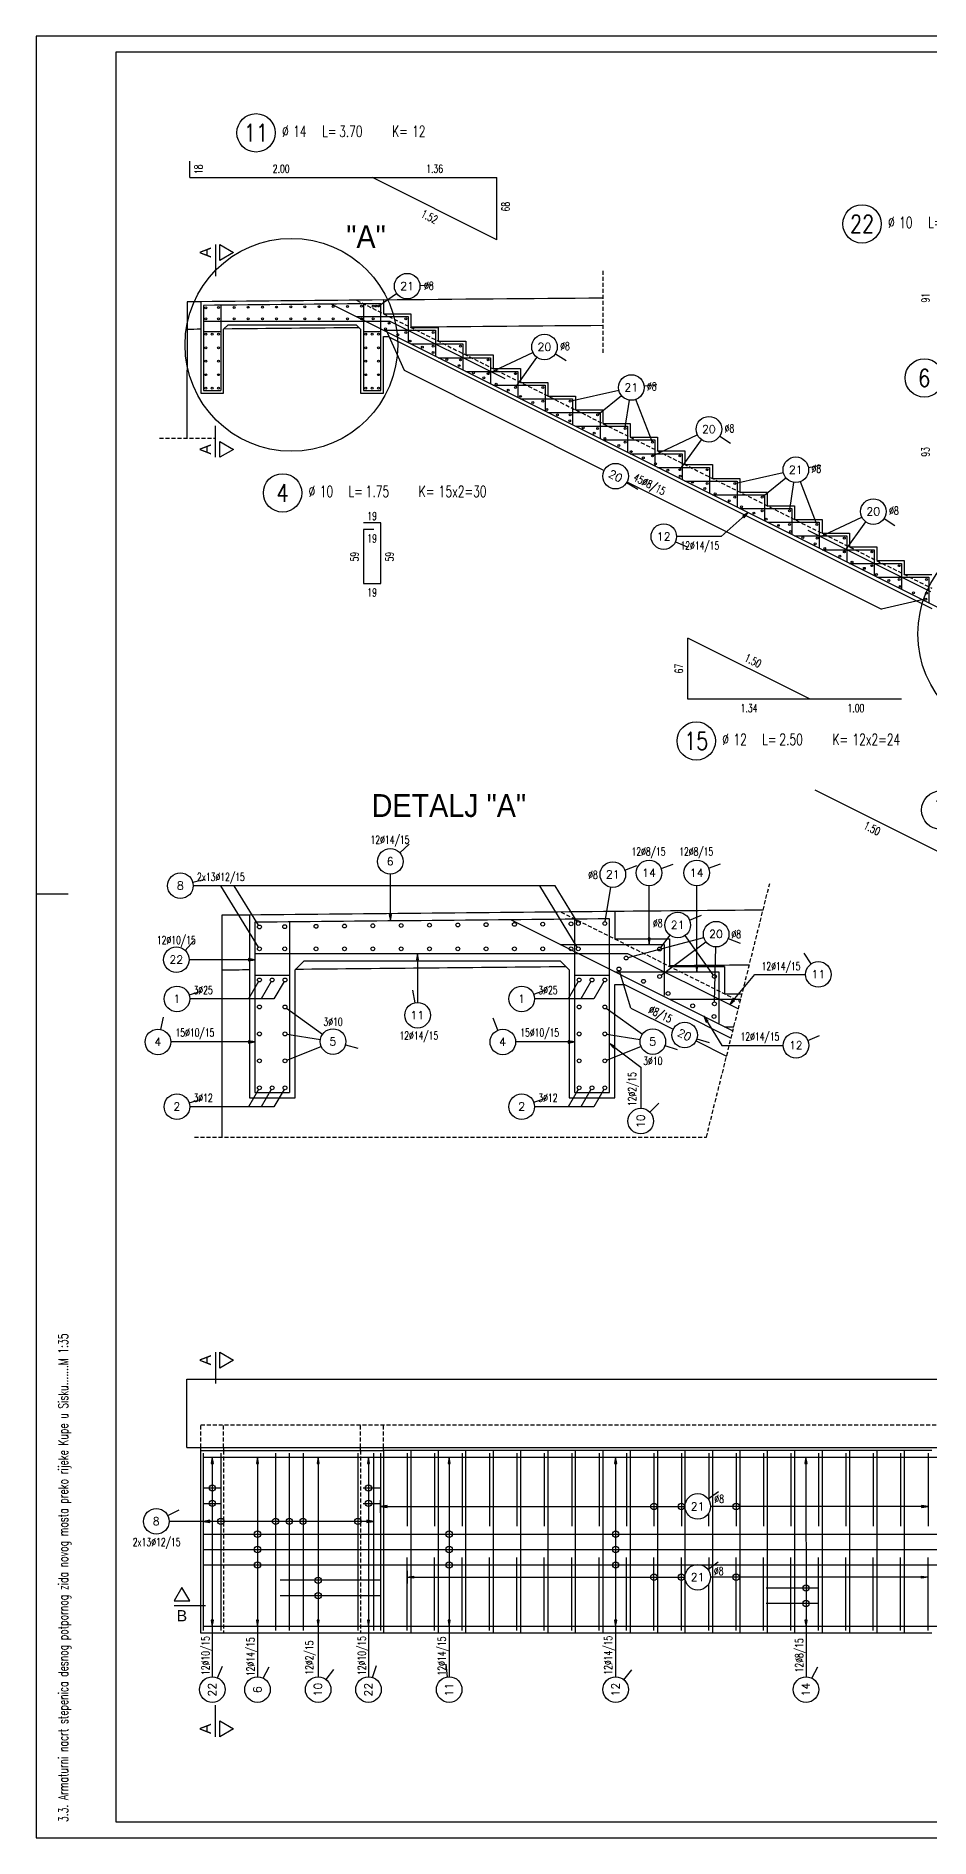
# Model space of a CAD drawing. Extents: x 168 to 5237, y 421 to 2392.
# Drawn here: x 168 to 1146, y 421 to 2392 of the extents above; entities that cross this region are included whole.
import ezdxf
from ezdxf.enums import TextEntityAlignment as Align

# ---------------------------------------------------------------- set-up
doc = ezdxf.new("R2010")
doc.units = 0
doc.header["$LTSCALE"] = 35
doc.linetypes.add('HIDDEN', pattern=[9.525, 6.35, -3.175])
doc.linetypes.add('HIDDEN2', pattern=[0.1875, 0.125, -0.0625])
for name, color, linetype in [('ARM', 1, 'CONTINUOUS'), ('ARM-I', 6, 'CONTINUOUS'), ('BETON', 7, 'CONTINUOUS'), ('BETON TANKO', 40, 'CONTINUOUS'), ('CRTICA', 7, 'CONTINUOUS'), ('FILE', 8, 'CONTINUOUS'), ('KOTE', 4, 'CONTINUOUS'), ('NEVIDLJIVO', 9, 'HIDDEN2'), ('TANKO', 8, 'CONTINUOUS'), ('TEKST', 7, 'CONTINUOUS')]:
    doc.layers.add(name, color=color, linetype=linetype)
doc.styles.add('KOTE', font='romans.shx', dxfattribs={"width": 0.7})
doc.styles.add('NASLOV', font='ARIAL.TTF')
doc.styles.get("Standard").update_dxf_attribs({"font": 'romans.shx', "width": 0.9})

# ---------------------------------------------------------------- blocks, each defined once
blk = doc.blocks.new('A$C41996F4A')
at = {"layer": 'ARM-I'}
for p, q in [((0, 68), (0, 86)), ((0, 68), (200.1, 68)), ((336, 0), (200.1, 68))]:
    blk.add_line(p, q, dxfattribs=at)
blk = doc.blocks.new('POZ')
at = {"layer": 'ARM-I'}
blk.add_circle((0, 0), 0.6, dxfattribs=at)
at = {"layer": 'ARM', "width": 0.7}
for s, p in [('%%c', (0.814, -0.125)), ('L=', (2.064, -0.125)), ('K=', (4.256, -0.125))]:
    blk.add_text(s, height=0.35, dxfattribs=at).set_placement(p)
for tag, p in [('VA', (0.879, 0.435)), ('FI', (1.162, -0.13)), ('DUZ', (2.598, -0.13)), ('KOM', (4.881, -0.13))]:
    blk.add_attdef(tag, p, '', height=0.35, dxfattribs=at)
at = {"layer": 'ARM', "width": 0.7, "flags": 1}
for tag, p in [('TIP', (1.038, -0.896)), ('A', (1.162, -1.411)), ('B', (1.162, -1.918)), ('C', (1.162, -2.426)), ('D', (1.162, -2.934)), ('E', (1.162, -3.441)), ('F', (1.162, -3.949)), ('G', (1.162, -4.457)), ('H', (1.162, -4.964)), ('J', (1.162, -5.98)), ('I', (1.162, -5.472)), ('K', (1.162, -6.487)), ('L', (1.162, -6.995)), ('M', (1.162, -7.503)), ('N', (1.162, -8.011))]:
    blk.add_attdef(tag, p, '', height=0.35, dxfattribs=at)
at = {"layer": 'ARM-I', "width": 0.8}
blk.add_attdef('POZ', text='', height=0.55, dxfattribs=at).set_placement((0, 0), align=Align.MIDDLE)
blk = doc.blocks.new('P')
at = {"layer": 'KOTE'}
blk.add_circle((0, 0), 0.4, dxfattribs=at)
blk.add_attdef('P', text='', height=0.25, dxfattribs=at).set_placement((-0.004, 0.004), align=Align.MIDDLE)
blk = doc.blocks.new('STR')
at = {"layer": 'KOTE', "color": 9}
blk.add_lwpolyline([(-1, 0.17), (-1, -0.17), (0, 0)], close=True, dxfattribs=at)
at = {"layer": 'KOTE', "color": 9, "linetype": 'ByBlock'}
blk.add_solid([(-1, 0.17), (-1, -0.17), (0, 0)], dxfattribs=at)
blk = doc.blocks.new('S')
at = {"layer": 'KOTE', "color": 9}
blk.add_line((0, 1), (0, -1), dxfattribs=at)
blk.add_lwpolyline([(-1, 0.17), (-1, -0.17), (0, 0)], close=True, dxfattribs=at)
at = {"layer": 'KOTE', "color": 9, "linetype": 'ByBlock'}
blk.add_solid([(-1, 0.17), (-1, -0.17), (0, 0)], dxfattribs=at)

msp = doc.modelspace()

# ---------------------------------------------------------------- linework, layer by layer
at = {"layer": 'ARM'}
for p, q in [((351.3, 2097.3), (351.3, 2004.3)), ((370.3, 2097.5), (370.3, 2004.3)), ((491.5, 2098.7), (1154.5, 1767.2)), ((526.3, 2099), (526.3, 2004.3)), ((545.3, 2004.3), (545.3, 2099.2)), ((351.3, 2080.3), (555.2, 2080.3)), ((518.3, 2085.2), (575.3, 2085.2)), ((548.3, 2070.2), (605.3, 2070.2)), ((555.2, 2080.3), (681.1, 2017.3)), ((575.3, 2085.2), (575.3, 2057.2)), ((605.3, 2070.2), (605.3, 2042.2)), ((370.3, 2068.3), (351.3, 2068.3)), ((545.3, 2068.3), (526.3, 2068.3)), ((578.3, 2055.2), (635.3, 2055.2)), ((635.3, 2055.2), (635.3, 2027.2)), ((608.3, 2040.2), (665.3, 2040.2)), ((665.3, 2040.2), (665.3, 2012.2)), ((638.3, 2025.2), (695.3, 2025.2)), ((668.3, 2010.2), (725.3, 2010.2)), ((695.3, 2025.2), (695.3, 1997.2)), ((725.3, 2010.2), (725.3, 1982.2)), ((351.3, 2004.3), (370.3, 2004.3)), ((526.3, 2004.3), (545.3, 2004.3)), ((526.3, 2004.3), (545.3, 2004.3)), ((698.3, 1995.2), (755.3, 1995.2)), ((755.3, 1995.2), (755.3, 1967.2)), ((728.3, 1980.2), (785.3, 1980.2)), ((785.3, 1980.2), (785.3, 1952.2)), ((758.3, 1965.2), (815.3, 1965.2)), ((815.3, 1965.2), (815.3, 1937.2)), ((788.3, 1950.2), (845.3, 1950.2)), ((818.3, 1935.2), (875.3, 1935.2)), ((845.3, 1950.2), (845.3, 1922.2)), ((875.3, 1935.2), (875.3, 1907.2)), ((848.3, 1920.2), (905.3, 1920.2)), ((905.3, 1920.2), (905.3, 1892.2)), ((878.3, 1905.2), (935.3, 1905.2)), ((935.3, 1905.2), (935.3, 1877.2)), ((908.3, 1890.2), (965.3, 1890.2)), ((938.3, 1875.2), (995.3, 1875.2)), ((965.3, 1890.2), (965.3, 1862.2)), ((995.3, 1875.2), (995.3, 1847.2)), ((968.3, 1860.2), (1025.3, 1860.2)), ((1025.3, 1860.2), (1025.3, 1832.2)), ((998.3, 1845.2), (1055.3, 1845.2)), ((1147.3, 1784.2), (1013.1, 1851.3)), ((1055.3, 1845.2), (1055.3, 1817.2)), ((1028.3, 1830.2), (1085.3, 1830.2)), ((1058.3, 1815.2), (1115.3, 1815.2)), ((1085.3, 1830.2), (1085.3, 1802.2)), ((1115.3, 1815.2), (1115.3, 1787.2)), ((1088.3, 1800.2), (1145.3, 1800.2)), ((1145.3, 1800.2), (1145.3, 1772.2)), ((407.5, 1422.7), (407.5, 1236.6)), ((445.5, 1423.1), (445.5, 1236.6)), ((688.1, 1425.4), (930.8, 1304.1)), ((757.5, 1426.1), (757.5, 1236.6)), ((795.5, 1236.6), (795.5, 1426.4)), ((407.5, 1388.6), (815.3, 1388.6)), ((741.5, 1398.5), (855.5, 1398.5)), ((815.3, 1388.6), (936.7, 1327.9)), ((855.5, 1398.5), (855.5, 1342.5)), ((445.5, 1364.6), (407.5, 1364.6)), ((795.5, 1364.6), (757.5, 1364.6)), ((801.5, 1368.5), (915.5, 1368.5)), ((915.5, 1368.5), (915.5, 1312.5)), ((861.5, 1338.5), (939.4, 1338.5)), ((921.5, 1308.5), (931.9, 1308.5)), ((407.5, 1236.6), (445.5, 1236.6)), ((757.5, 1236.6), (795.5, 1236.6)), ((757.5, 1236.6), (795.5, 1236.6)), ((351.2, 648.1), (351.2, 842.1)), ((351.2, 837.7), (2595.4, 837.7)), ((370.2, 842.1), (370.2, 648.1)), ((430.2, 842.1), (430.2, 648.1)), ((445.2, 842.1), (445.2, 648.1)), ((460.2, 842.1), (460.2, 648.1)), ((520.2, 842.1), (520.2, 648.1)), ((537.2, 842.1), (537.2, 648.1)), ((545.2, 842.1), (545.2, 648.1)), ((574.3, 842.1), (574.3, 762.1)), ((604.3, 842.1), (604.3, 762.1)), ((634.3, 842.1), (634.3, 762.1)), ((664.3, 842.1), (664.3, 762.1)), ((694.3, 842.1), (694.3, 762.1)), ((724.3, 842.1), (724.3, 762.1)), ((754.3, 842.1), (754.3, 762.1)), ((784.3, 842.1), (784.3, 762.1)), ((814.3, 842.1), (814.3, 762.1)), ((844.3, 842.1), (844.3, 762.1)), ((874.3, 842.1), (874.3, 762.1)), ((904.3, 842.1), (904.3, 791)), ((934.3, 842.1), (934.3, 762.1)), ((964.3, 842.1), (964.3, 762.1)), ((994.3, 842.1), (994.3, 762.1)), ((1024.3, 842.1), (1024.3, 762.1)), ((1054.3, 842.1), (1054.3, 762.1)), ((1084.3, 842.1), (1084.3, 762.1)), ((1114.3, 842.1), (1114.3, 762.1)), ((1144.3, 842.1), (1144.3, 762.1)), ((351.2, 804), (370.2, 804)), ((526.2, 804), (545.2, 804)), ((351.2, 787.2), (370.2, 787.2)), ((526.2, 787.2), (545.2, 787.2)), ((904.3, 762.1), (904.3, 776.6)), ((351.2, 753.5), (2595.4, 753.6)), ((351.2, 736.7), (2595.4, 736.7)), ((351.2, 719.8), (2595.4, 719.9)), ((574.3, 648.1), (574.3, 728.1)), ((604.3, 648.1), (604.3, 728.1)), ((634.3, 648.1), (634.3, 728.1)), ((664.3, 648.1), (664.3, 728.1)), ((694.3, 648.1), (694.3, 728.1)), ((724.3, 648.1), (724.3, 728.1)), ((754.3, 648.1), (754.3, 728.1)), ((784.3, 648.1), (784.3, 728.1)), ((814.3, 648.1), (814.3, 728.1)), ((844.3, 648.1), (844.3, 728.1)), ((874.3, 648.1), (874.3, 728.1)), ((904.3, 728.1), (904.3, 713.6)), ((934.3, 648.1), (934.3, 728.1)), ((964.3, 648.1), (964.3, 728.1)), ((994.3, 648.1), (994.3, 728.1)), ((1024.3, 648.1), (1024.3, 728.1)), ((1054.3, 648.1), (1054.3, 728.1)), ((1084.3, 648.1), (1084.3, 728.1)), ((1114.3, 648.1), (1114.3, 728.1)), ((1144.3, 648.1), (1144.3, 728.1)), ((545.2, 703), (435.2, 703)), ((904.3, 648.1), (904.3, 699.2)), ((1024.3, 694.6), (967.3, 694.6)), ((545.2, 686.2), (435.2, 686.2)), ((1024.3, 677.7), (967.3, 677.7)), ((2594.3, 652.6), (351.2, 652.5))]:
    msp.add_line(p, q, dxfattribs=at)
for centre, radius in [((2842.6, -245838.6), 247948.5), ((5390.2, -494449.2), 495896.9)]:
    msp.add_arc(centre, radius, 90.530876, 90.575708, dxfattribs=at)
at = {"layer": 'ARM-I'}
for points in [[(537.8, 1852.1), (526.3, 1852.1), (526.3, 1793.1), (545.3, 1793.1), (545.3, 1859.6), (526.3, 1859.6)], [(1115.4, 1666.6), (1015.4, 1666.6), (881.4, 1733.6)], [(1020.3, 1567.5), (1154.5, 1500.4), (1351.3, 1500.4), (1488.1, 1432)]]:
    msp.add_lwpolyline(points, dxfattribs=at)
at = {"layer": 'BETON'}
for p, q in [((333.3, 2101.1), (333.2, 1952.1)), ((348.3, 2101.3), (348.3, 2001.3)), ((548.3, 2103.2), (548.3, 2088.2)), ((373.3, 2071.3), (378.3, 2076.3)), ((373.3, 2001.3), (373.3, 2071.3)), ((378.3, 2076.3), (518.3, 2076.3)), ((518.3, 2076.3), (523.3, 2071.3)), ((523.3, 2071.3), (523.3, 2001.3)), ((548.3, 2088.2), (578.3, 2088.2)), ((578.3, 2088.2), (578.3, 2073.2)), ((578.3, 2073.2), (608.3, 2073.2)), ((608.3, 2073.2), (608.3, 2058.2)), ((548.3, 2001.3), (548.3, 2063.2)), ((548.3, 2063.2), (553.5, 2063.2)), ((553.5, 2063.2), (1148.3, 1765.9)), ((608.3, 2058.2), (638.3, 2058.2)), ((638.3, 2058.2), (638.3, 2043.2)), ((638.3, 2043.2), (668.3, 2043.2)), ((668.3, 2043.2), (668.3, 2028.2)), ((668.3, 2028.2), (698.3, 2028.2)), ((698.3, 2028.2), (698.3, 2013.2)), ((698.3, 2013.2), (728.3, 2013.2)), ((728.3, 2013.2), (728.3, 1998.2)), ((348.3, 2001.3), (373.3, 2001.3)), ((523.3, 2001.3), (548.3, 2001.3)), ((728.3, 1998.2), (758.3, 1998.2)), ((758.3, 1998.2), (758.3, 1983.2)), ((758.3, 1983.2), (788.3, 1983.2)), ((788.3, 1983.2), (788.3, 1968.2)), ((788.3, 1968.2), (818.3, 1968.2)), ((818.3, 1968.2), (818.3, 1953.2)), ((818.3, 1953.2), (848.3, 1953.2)), ((848.3, 1953.2), (848.3, 1938.2)), ((848.3, 1938.2), (878.3, 1938.2)), ((878.3, 1938.2), (878.3, 1923.2)), ((878.3, 1923.2), (908.3, 1923.2)), ((908.3, 1923.2), (908.3, 1908.2)), ((908.3, 1908.2), (938.3, 1908.2)), ((938.3, 1908.2), (938.3, 1893.2)), ((938.3, 1893.2), (968.3, 1893.2)), ((968.3, 1893.2), (968.3, 1878.2)), ((968.3, 1878.2), (998.3, 1878.2)), ((998.3, 1878.2), (998.3, 1863.2)), ((998.3, 1863.2), (1028.3, 1863.2)), ((1028.3, 1863.2), (1028.3, 1848.2)), ((1028.3, 1848.2), (1058.3, 1848.2)), ((1058.3, 1848.2), (1058.3, 1833.2)), ((1058.3, 1833.2), (1088.3, 1833.2)), ((1088.3, 1833.2), (1088.3, 1818.2)), ((1088.3, 1818.2), (1118.3, 1818.2)), ((1118.3, 1818.2), (1118.3, 1803.2)), ((1118.3, 1803.2), (1148.3, 1803.2)), ((371.5, 1430.3), (371.5, 1187.8)), ((401.5, 1430.6), (401.5, 1230.6)), ((801.5, 1434.5), (801.5, 1404.5)), ((801.5, 1404.5), (861.5, 1404.5)), ((861.5, 1404.5), (861.5, 1374.5)), ((451.5, 1370.6), (461.5, 1380.6)), ((461.5, 1380.6), (741.5, 1380.6)), ((741.5, 1380.6), (751.5, 1370.6)), ((451.5, 1230.6), (451.5, 1370.6)), ((751.5, 1370.6), (751.5, 1230.6)), ((861.5, 1374.5), (921.5, 1374.5)), ((921.5, 1374.5), (921.5, 1344.5)), ((801.5, 1230.6), (801.5, 1354.5)), ((801.5, 1354.5), (812.1, 1354.5)), ((812.1, 1354.5), (928.8, 1296.1)), ((921.5, 1344.5), (940.9, 1344.5)), ((401.5, 1230.6), (451.5, 1230.6)), ((751.5, 1230.6), (801.5, 1230.6)), ((333.2, 923.1), (1528.2, 923.1)), ((333.2, 848.1), (333.2, 923.1)), ((333.2, 848.1), (1528.2, 848.1)), ((348.2, 845.1), (348.2, 848.1)), ((373.2, 848.1), (373.2, 845.1)), ((523.2, 845.1), (523.2, 848.1)), ((548.2, 845.1), (548.2, 848.1)), ((348.2, 845.1), (548.2, 845.1)), ((348.2, 645.1), (348.2, 845.1)), ((548.2, 845.1), (548.2, 645.1)), ((548.2, 645.1), (348.2, 645.1))]:
    msp.add_line(p, q, dxfattribs=at)
for points in [[(168, 421.2), (4437.1, 421.2), (4437.1, 2392), (168, 2392)], [(255.5, 438.7), (4419.6, 438.7), (4419.6, 2374.5), (255.5, 2374.5)]]:
    msp.add_lwpolyline(points, close=True, dxfattribs=at)
for centre, radius, start, end in [((2862, -247886.1), 250000, 90.576111, 90.57955), ((2842.6, -245838.6), 247952.5, 90.530174, 90.576388), ((2862, -247886.1), 250000, 90.475282, 90.530272), ((2862, -247886.1), 249970, 90.57618, 90.57962), ((2862, -247886.1), 249970, 90.536452, 90.570449), ((2862, -247886.1), 249970, 90.475339, 90.523459), ((5428.9, -498544.1), 500000, 90.576111, 90.57955), ((5390.2, -494449.2), 495904.9, 90.530174, 90.576388), ((5428.9, -498544.1), 500000, 90.511678, 90.530272), ((5428.9, -498544.1), 499940, 90.57618, 90.57962), ((5428.9, -498544.1), 499940, 90.536452, 90.570449), ((5428.9, -498544.1), 499940, 90.513463, 90.523459)]:
    msp.add_arc(centre, radius, start, end, dxfattribs=at)
at = {"layer": 'BETON TANKO'}
for p, q in [((1148.3, 845.1), (548.2, 845.1)), ((578.2, 845.1), (578.2, 645.1)), ((608.2, 845.1), (608.2, 645.1)), ((638.2, 845.1), (638.2, 645.1)), ((668.2, 845.1), (668.2, 645.1)), ((698.2, 845.1), (698.2, 645.1)), ((728.2, 845.1), (728.2, 645.1)), ((758.2, 845.1), (758.2, 645.1)), ((788.2, 845.1), (788.2, 645.1)), ((818.3, 845.1), (818.3, 645.1)), ((848.3, 845.1), (848.3, 645.1)), ((878.3, 845.1), (878.3, 645.1)), ((908.3, 845.1), (908.3, 645.1)), ((938.3, 845.1), (938.3, 645.1)), ((968.3, 845.1), (968.3, 645.1)), ((998.3, 845.1), (998.3, 645.1)), ((1028.3, 845.1), (1028.3, 645.1)), ((1058.3, 845.1), (1058.3, 645.1)), ((1088.3, 845.1), (1088.3, 645.1)), ((1118.3, 845.1), (1118.3, 645.1)), ((1148.3, 645.1), (548.2, 645.1))]:
    msp.add_line(p, q, dxfattribs=at)
at = {"layer": 'CRTICA'}
for p, q in [((588.2, 2119.3), (602.1, 2120.1)), ((736.4, 2044.4), (748.3, 2037)), ((833.5, 2009.3), (847.4, 2011)), ((916.3, 1954.3), (928.1, 1946.8)), ((1013.4, 1920), (1027.1, 1922.5)), ((814.4, 1903.6), (826.5, 1896.5)), ((1096.3, 1864.2), (1108, 1856.6)), ((867.9, 1838.8), (880.7, 1833.2)), ((566.2, 1498.7), (576.5, 1508.1)), ((812.4, 1479.8), (825.6, 1484.7)), ((852.2, 1481.5), (865.4, 1486.2)), ((904.2, 1481.7), (917.3, 1486.8)), ((339.5, 1466.4), (353, 1470)), ((883.4, 1425), (896.3, 1430.3)), ((331.1, 1392), (340.7, 1402.3)), ((925.5, 1404.9), (938.6, 1400)), ((1016.5, 1377.4), (1008.8, 1389)), ((335.5, 1343.2), (348.8, 1347.4)), ((583, 1334.7), (580.5, 1348.5)), ((712.7, 1343.9), (725.8, 1348.8)), ((304.5, 1305.5), (307.6, 1319.1)), ((673.6, 1304.8), (668.4, 1317.8)), ((506.6, 1288.6), (520.1, 1284.9)), ((856.4, 1287.9), (869.7, 1283.7)), ((891.3, 1295.2), (904.6, 1291.1)), ((1012.7, 1293.4), (1025.7, 1298.7)), ((335.6, 1225.1), (349, 1229.2)), ((712.8, 1225.8), (726, 1230.5)), ((839.8, 1215.1), (849.7, 1225)), ((903.6, 792), (914.9, 800.2)), ((312.2, 773.8), (324.7, 780.1)), ((903.4, 714.9), (914.5, 723.4)), ((618.5, 597.4), (616.8, 611.3)), ((366.6, 596.3), (372.2, 609.1)), ((416.7, 596), (423.1, 608.5)), ((485.4, 594.5), (494.1, 605.5)), ((536.4, 596.8), (540.8, 610)), ((811.3, 594.3), (820.2, 605.1)), ((1017.3, 595.9), (1023.8, 608.3))]:
    msp.add_line(p, q, dxfattribs=at)
at = {"layer": 'FILE'}
msp.add_line((168, 1453.7), (203, 1453.7), dxfattribs=at)
at = {"layer": 'KOTE'}
for centre, radius in [((353.8, 2094.8), 1.05), ((367.6, 2095), 1.05), ((384.8, 2095.1), 1.05), ((400.3, 2095.3), 1.05), ((415.8, 2095.4), 1.05), ((431.3, 2095.6), 1.05), ((446.8, 2095.7), 1.05), ((462.3, 2095.9), 1.05), ((477.8, 2096), 1.05), ((493.3, 2096.2), 1.05), ((508.8, 2096.3), 1.05), ((524.3, 2096.5), 1.05), ((536.9, 2096.6), 1.05), ((539.8, 2096.7), 1.05), ((542.7, 2096.7), 1.05), ((353.8, 2082.8), 1.05), ((367.6, 2082.8), 1.05), ((384.8, 2082.8), 1.05), ((400.3, 2082.8), 1.05), ((415.8, 2082.8), 1.05), ((431.3, 2082.8), 1.05), ((446.8, 2082.8), 1.05), ((462.3, 2082.8), 1.05), ((477.8, 2082.8), 1.05), ((493.3, 2082.8), 1.05), ((508.8, 2082.8), 1.05), ((524.3, 2082.8), 1.05), ((536.9, 2082.8), 1.05), ((550.5, 2071.8), 1.05), ((554.5, 2077.8), 1.05), ((572.7, 2082.7), 1.05), ((353.8, 2065.8), 1.05), ((353.8, 2051), 1.05), ((360.8, 2065.8), 1.05), ((367.7, 2065.8), 1.05), ((367.7, 2051), 1.05), ((528.8, 2065.8), 1.05), ((528.8, 2051), 1.05), ((535.8, 2065.8), 1.05), ((542.7, 2065.8), 1.05), ((542.7, 2051), 1.05), ((564, 2065.1), 1.05), ((572.7, 2067.7), 1.05), ((577.4, 2058.4), 1.05), ((590.8, 2051.7), 1.05), ((602.7, 2067.7), 1.05), ((602.7, 2052.7), 1.05), ((632.7, 2052.7), 1.05), ((353.8, 2036.3), 1.05), ((367.7, 2036.3), 1.05), ((528.8, 2036.3), 1.05), ((542.7, 2036.3), 1.05), ((602.5, 2045.8), 1.05), ((617.7, 2038.2), 1.05), ((631.2, 2031.5), 1.05), ((632.7, 2037.7), 1.05), ((662.7, 2037.7), 1.05), ((353.8, 2021.6), 1.05), ((367.7, 2021.6), 1.05), ((528.8, 2021.6), 1.05), ((542.7, 2021.6), 1.05), ((646.9, 2023.6), 1.05), ((658, 2018.1), 1.05), ((662.7, 2022.7), 1.05), ((671.5, 2011.3), 1.05), ((692.7, 2022.7), 1.05), ((353.8, 2006.8), 1.05), ((360.8, 2006.8), 1.05), ((367.7, 2006.8), 1.05), ((528.8, 2006.8), 1.05), ((535.8, 2006.8), 1.05), ((542.7, 2006.8), 1.05), ((684.9, 2004.6), 1.05), ((692.7, 2007.7), 1.05), ((698.3, 1997.9), 1.05), ((711.8, 1991.2), 1.05), ((722.7, 2007.7), 1.05), ((722.7, 1992.7), 1.05), ((752.7, 1992.7), 1.05), ((727.1, 1983.5), 1.05), ((738.6, 1977.8), 1.05), ((752.1, 1971), 1.05), ((752.7, 1977.7), 1.05), ((782.7, 1977.7), 1.05), ((766.9, 1963.6), 1.05), ((779, 1957.6), 1.05), ((782.7, 1962.7), 1.05), ((790.7, 1951.7), 1.05), ((812.7, 1962.7), 1.05), ((805.8, 1944.2), 1.05), ((812.7, 1947.7), 1.05), ((819.3, 1937.4), 1.05), ((832.7, 1930.7), 1.05), ((842.7, 1947.7), 1.05), ((842.7, 1932.7), 1.05), ((872.7, 1932.7), 1.05), ((846.1, 1924), 1.05), ((859.6, 1917.3), 1.05), ((872.7, 1917.7), 1.05), ((873, 1910.6), 1.05), ((902.7, 1917.7), 1.05), ((886.5, 1903.9), 1.05), ((899.9, 1897.1), 1.05), ((902.7, 1902.7), 1.05), ((911.4, 1891.4), 1.05), ((932.7, 1902.7), 1.05), ((926.8, 1883.7), 1.05), ((932.7, 1887.7), 1.05), ((940.2, 1877), 1.05), ((962.7, 1887.7), 1.05), ((962.7, 1872.7), 1.05), ((992.7, 1872.7), 1.05), ((953.6, 1870.3), 1.05), ((967.1, 1863.5), 1.05), ((980.5, 1856.8), 1.05), ((992.7, 1857.7), 1.05), ((1022.7, 1857.7), 1.05), ((993.9, 1850.1), 1.05), ((1007.4, 1843.4), 1.05), ((1020.8, 1836.7), 1.05), ((1022.8, 1842.7), 1.05), ((1052.7, 1842.7), 1.05), ((1031.2, 1831.5), 1.05), ((1047.7, 1823.2), 1.05), ((1052.7, 1827.7), 1.05), ((1061.1, 1816.5), 1.05), ((1082.7, 1827.7), 1.05), ((1082.7, 1812.7), 1.05), ((1112.7, 1812.7), 1.05), ((1074.6, 1809.8), 1.05), ((1088, 1803.1), 1.05), ((1101.4, 1796.4), 1.05), ((1112.7, 1797.7), 1.05), ((1142.7, 1797.7), 1.05), ((1113.9, 1790.1), 1.05), ((1128.3, 1782.9), 1.05), ((1141.8, 1776.2), 1.05), ((1142.7, 1782.7), 1.05), ((412.5, 1417.6), 2.1), ((440.2, 1417.9), 2.1), ((474.5, 1418.3), 2.1), ((505.6, 1418.6), 2.1), ((536.6, 1418.9), 2.1), ((567.6, 1419.2), 2.1), ((598.6, 1419.5), 2.1), ((629.6, 1419.8), 2.1), ((660.6, 1420.1), 2.1), ((691.6, 1420.4), 2.1), ((722.6, 1420.7), 2.1), ((753.6, 1421), 2.1), ((761.5, 1421.3), 2.1), ((790.5, 1421.4), 2.1), ((412.5, 1393.7), 2.1), ((440.2, 1393.7), 2.1), ((474.5, 1393.7), 2.1), ((505.6, 1393.7), 2.1), ((536.6, 1393.7), 2.1), ((567.6, 1393.7), 2.1), ((598.6, 1393.7), 2.1), ((629.6, 1393.7), 2.1), ((660.6, 1393.7), 2.1), ((691.6, 1393.7), 2.1), ((722.6, 1393.7), 2.1), ((753.6, 1393.7), 2.1), ((761.5, 1393.6), 2.1), ((813.9, 1383.6), 2.1), ((850.5, 1393.4), 2.1), ((412.5, 1359.6), 2.1), ((426.5, 1359.6), 2.1), ((440.5, 1359.6), 2.1), ((762.5, 1359.6), 2.1), ((776.5, 1359.6), 2.1), ((790.5, 1359.6), 2.1), ((806, 1371.6), 2.1), ((832.9, 1358.2), 2.1), ((850.5, 1363.4), 2.1), ((910.5, 1363.4), 2.1), ((859.8, 1344.8), 2.1), ((412.5, 1330.1), 2.1), ((440.5, 1330.1), 2.1), ((762.5, 1330.1), 2.1), ((790.5, 1330.1), 2.1), ((886.7, 1331.3), 2.1), ((910.1, 1319.6), 2.1), ((910.5, 1333.5), 2.1), ((412.5, 1300.6), 2.1), ((440.5, 1300.6), 2.1), ((762.5, 1300.6), 2.1), ((790.5, 1300.6), 2.1), ((412.5, 1271.1), 2.1), ((440.5, 1271.1), 2.1), ((762.5, 1271.1), 2.1), ((790.5, 1271.1), 2.1), ((412.5, 1241.7), 2.1), ((426.5, 1241.7), 2.1), ((440.5, 1241.7), 2.1), ((762.5, 1241.7), 2.1), ((776.5, 1241.7), 2.1), ((790.5, 1241.7), 2.1), ((360.9, 804), 3.5), ((360.9, 787.2), 3.5), ((531.9, 804), 3.5), ((531.9, 787.2), 3.5), ((370.2, 767.5), 3.5), ((430.2, 767.5), 3.5), ((445.2, 767.5), 3.5), ((460.2, 767.5), 3.5), ((520.2, 767.5), 3.5), ((844.3, 783.8), 3.5), ((874.3, 783.8), 3.5), ((934.3, 783.8), 3.5), ((410.4, 753.5), 3.5), ((620.2, 753.5), 3.5), ((802.4, 753.5), 3.5), ((410.4, 736.7), 3.5), ((620.2, 736.7), 3.5), ((802.4, 736.7), 3.5), ((410.4, 719.8), 3.5), ((620.2, 719.8), 3.5), ((802.4, 719.8), 3.5), ((844.3, 706.4), 3.5), ((874.3, 706.4), 3.5), ((934.3, 706.4), 3.5), ((476.8, 703), 3.5), ((1010.8, 694.6), 3.5), ((476.8, 686.2), 3.5), ((1010.8, 677.7), 3.5)]:
    msp.add_circle(centre, radius, dxfattribs=at)
at = {"layer": 'NEVIDLJIVO'}
for p, q in [((788.2, 2135.3), (788.2, 2045.3)), ((518.8, 2103), (1148.3, 1788.2)), ((303.2, 1952.1), (363.2, 1952.1)), ((901.7, 1187.8), (971, 1465.1)), ((742.6, 1433.9), (938.7, 1335.9)), ((341.5, 1187.8), (901.7, 1187.8)), ((348.2, 873.1), (2683.2, 873.1)), ((348.2, 848.1), (348.2, 873.1)), ((373.2, 848.1), (373.2, 873.1)), ((523.2, 848.1), (523.2, 873.1)), ((548.2, 848.1), (548.2, 873.1)), ((373.2, 845.1), (373.2, 645.1)), ((523.2, 845.1), (523.2, 645.1))]:
    msp.add_line(p, q, dxfattribs=at)
at = {"layer": 'TANKO'}
for p, q in [((536.3, 2237.2), (672.3, 2237.2)), ((672.3, 2169.2), (672.3, 2237.2)), ((543.6, 2097.3), (562.7, 2110.4)), ((551, 2070.9), (570.8, 2026.4)), ((663.7, 2023.2), (711.8, 2045.9)), ((693.4, 2008.6), (716.3, 2040.5)), ((570.8, 2026.4), (789.8, 1916.9)), ((753.8, 1992.9), (805.9, 2004.5)), ((783.6, 1978.4), (808.7, 1998.8)), ((812.9, 1963.7), (817.5, 1993.7)), ((842.4, 1948.7), (824.6, 1994.5)), ((843.7, 1933.2), (891.8, 1955.9)), ((873.4, 1918.6), (896.3, 1950.5)), ((933.8, 1902.9), (985.9, 1914.5)), ((814.8, 1904.4), (1093.2, 1765.2)), ((963.6, 1888.4), (988.7, 1908.8)), ((992.9, 1873.7), (997.5, 1903.7)), ((1022.4, 1858.7), (1004.6, 1904.5)), ((947.5, 1870.7), (917.9, 1844.5)), ((1023.7, 1843.2), (1071.8, 1865.9)), ((1053.4, 1828.6), (1076.3, 1860.5)), ((917.9, 1844.5), (869.1, 1844.5)), ((1140.7, 1776), (1093.2, 1765.2)), ((736.2, 1462.7), (340, 1462.7)), ((411.4, 1395.5), (370.4, 1462.7)), ((411.4, 1419.4), (385, 1462.7)), ((555.8, 1424.1), (555.8, 1475.3)), ((760.4, 1395.4), (719.3, 1462.7)), ((760.4, 1423.1), (736.2, 1462.7)), ((790.8, 1423.5), (797, 1461.1)), ((839, 1398.5), (839, 1462.7)), ((891.2, 1368.5), (891.2, 1462.7)), ((816, 1384.1), (898.8, 1406.1)), ((851.7, 1395.1), (862, 1408.5)), ((852.1, 1364.7), (901.2, 1401.4)), ((909.2, 1365.2), (878.5, 1408.3)), ((407.5, 1381.8), (335.6, 1381.8)), ((585.6, 1388.6), (585.6, 1335)), ((910.5, 1335.6), (912, 1395.7)), ((819, 1328.9), (806.7, 1369.6)), ((927.2, 1332.7), (954.6, 1365.7)), ((954.6, 1365.7), (1010.3, 1365.7)), ((411.5, 1357.8), (400.5, 1338.9)), ((425.4, 1357.8), (414.4, 1338.9)), ((439.4, 1357.8), (428.4, 1338.9)), ((761.5, 1357.8), (750.5, 1338.9)), ((775.4, 1357.8), (764.4, 1338.9)), ((789.4, 1357.8), (778.4, 1338.9)), ((428.4, 1338.9), (336.2, 1338.9)), ((442.2, 1328.9), (481.7, 1300.4)), ((778.4, 1338.9), (713.6, 1338.9)), ((792.2, 1328.9), (831.7, 1300.4)), ((819, 1328.9), (865.4, 1305.7)), ((899, 1319.9), (918.5, 1288.1)), ((407.5, 1291.8), (315.4, 1291.8)), ((442.4, 1271.9), (480.1, 1287)), ((442.5, 1300.3), (479.2, 1294.4)), ((757.5, 1291.8), (692.9, 1291.8)), ((792.4, 1271.9), (830.1, 1287)), ((792.5, 1300.3), (829.2, 1294.4)), ((795.5, 1290), (829.9, 1264.1)), ((890.4, 1293.1), (923.9, 1276.4)), ((918.5, 1288.1), (985.8, 1288.1)), ((829.9, 1264.1), (829.9, 1219.3)), ((411.5, 1239.8), (400.5, 1221)), ((425.4, 1239.8), (414.4, 1221)), ((439.4, 1239.8), (428.4, 1221)), ((761.5, 1239.8), (750.5, 1221)), ((775.4, 1239.8), (764.4, 1221)), ((789.4, 1239.8), (778.4, 1221)), ((428.4, 1221), (336.2, 1221)), ((778.4, 1221), (713.6, 1221)), ((360.9, 837.7), (360.9, 652.5)), ((410.4, 837.7), (410.4, 652.5)), ((476.8, 837.7), (476.8, 652.5)), ((531.9, 837.7), (531.9, 652.5)), ((620.2, 837.7), (620.2, 652.5)), ((802.4, 837.7), (802.4, 652.5)), ((1010.7, 837.7), (1010.8, 652.5)), ((545.2, 783.8), (878.2, 783.8)), ((1144.3, 783.8), (906.2, 783.8)), ((351.2, 767.5), (313.7, 767.5)), ((537.2, 767.5), (351.2, 767.5)), ((574.3, 706.4), (878.2, 706.4)), ((1144.3, 706.4), (906.2, 706.4)), ((360.9, 652.5), (360.9, 597.5)), ((410.4, 652.5), (410.4, 597.5)), ((476.8, 652.5), (476.8, 597.5)), ((531.9, 652.5), (531.9, 597.5)), ((620.2, 652.5), (620.2, 597.5)), ((802.4, 652.5), (802.4, 597.5)), ((1010.8, 652.5), (1010.8, 597.5))]:
    msp.add_line(p, q, dxfattribs=at)
msp.add_lwpolyline([(1015.4, 1666.6), (881.4, 1666.6), (881.4, 1733.6)], dxfattribs=at)
for centre in [(447.5, 2054.2), (1249.6, 1738.1)]:
    msp.add_circle(centre, 116.4, dxfattribs=at)
at = {"layer": 'TEKST', "linetype": 'HIDDEN'}
for p, q in [((364.4, 2163.8), (364.4, 2129.5)), ((364.4, 1931.3), (364.4, 1965.6)), ((364.4, 952.4), (364.4, 918.1)), ((319.1, 675.6), (353.4, 675.6)), ((364.4, 532), (364.4, 566.3))]:
    msp.add_line(p, q, dxfattribs=at)
at = {"layer": 'TEKST'}
for points in [[(369.3, 2146.6), (369.3, 2163.8), (384.1, 2155.2)], [(369.3, 1931.3), (369.3, 1948.4), (384.1, 1939.9)], [(369.3, 935.2), (369.3, 952.4), (384.1, 943.8)], [(319.1, 680.5), (336.3, 680.5), (327.7, 695.3)], [(369.3, 532), (369.3, 549.2), (384.1, 540.6)]]:
    msp.add_lwpolyline(points, close=True, dxfattribs=at)

# ---------------------------------------------------------------- block references
at = {"layer": 'KOTE', "xscale": 35, "yscale": 35, "zscale": 35}
for p, values in [((408.8, 2286.1), {'POZ': '11', 'FI': '14', 'DUZ': '3.70', 'KOM': '12'}), ((1072.1, 2186.5), {'POZ': '22', 'FI': '10', 'DUZ': '2.00', 'KOM': '12x6=72'}), ((1140.2, 2018), {'POZ': '6', 'FI': '14', 'DUZ': '3.80', 'KOM': '12x3=36'}), ((437.8, 1892.3), {'POZ': '4', 'FI': '10', 'DUZ': '1.75', 'KOM': '15x2=30'}), ((890.6, 1621), {'POZ': '15', 'FI': '12', 'DUZ': '2.50', 'KOM': '12x2=24'}), ((1158.2, 1545.4), {'POZ': '7', 'FI': '14', 'DUZ': '5.00', 'KOM': '12x2=24'})]:
    msp.add_blockref('POZ', p, dxfattribs=at).add_auto_attribs(values)
at = {"layer": 'KOTE'}
ref = msp.add_blockref('P', (574.2, 2118.4), dxfattribs=dict(at, xscale=35, yscale=35, zscale=35))
ref.add_attrib('P', '21', dxfattribs={"height": 8.75}).set_placement((574.1, 2118.5), align=Align.MIDDLE)
ref = msp.add_blockref('P', (724.5, 2051.9), dxfattribs=dict(at, xscale=35, yscale=35, zscale=35))
ref.add_attrib('P', '20', dxfattribs={"height": 8.75}).set_placement((724.4, 2052), align=Align.MIDDLE)
ref = msp.add_blockref('P', (819.6, 2007.6), dxfattribs=dict(at, xscale=35, yscale=35, zscale=35))
ref.add_attrib('P', '21', dxfattribs={"height": 8.75}).set_placement((819.5, 2007.7), align=Align.MIDDLE)
ref = msp.add_blockref('P', (904.5, 1961.9), dxfattribs=dict(at, xscale=35, yscale=35, zscale=35))
ref.add_attrib('P', '20', dxfattribs={"height": 8.75}).set_placement((904.4, 1962), align=Align.MIDDLE)
ref = msp.add_blockref('P', (999.6, 1917.6), dxfattribs=dict(at, xscale=35, yscale=35, zscale=35))
ref.add_attrib('P', '21', dxfattribs={"height": 8.75}).set_placement((999.5, 1917.7), align=Align.MIDDLE)
ref = msp.add_blockref('P', (802.3, 1910.6), dxfattribs=dict(at, xscale=35, yscale=35, zscale=35, rotation=333.4349488229249))
ref.add_attrib('P', '20', dxfattribs={"height": 8.75, "rotation": 333.4349}).set_placement((802.3, 1910.8), align=Align.MIDDLE)
ref = msp.add_blockref('P', (1084.5, 1871.9), dxfattribs=dict(at, xscale=35, yscale=35, zscale=35))
ref.add_attrib('P', '20', dxfattribs={"height": 8.75}).set_placement((1084.4, 1872), align=Align.MIDDLE)
ref = msp.add_blockref('P', (855.1, 1844.5), dxfattribs=dict(at, xscale=35, yscale=35, zscale=35))
ref.add_attrib('P', '12', dxfattribs={"height": 8.75}).set_placement((855, 1844.6), align=Align.MIDDLE)
ref = msp.add_blockref('P', (555.8, 1489.3), dxfattribs=dict(at, xscale=35, yscale=35, zscale=35))
ref.add_attrib('P', '6', dxfattribs={"height": 8.75}).set_placement((555.7, 1489.4), align=Align.MIDDLE)
ref = msp.add_blockref('P', (799.3, 1474.9), dxfattribs=dict(at, xscale=35, yscale=35, zscale=35))
ref.add_attrib('P', '21', dxfattribs={"height": 8.75}).set_placement((799.2, 1475.1), align=Align.MIDDLE)
ref = msp.add_blockref('P', (839, 1476.7), dxfattribs=dict(at, xscale=35, yscale=35, zscale=35))
ref.add_attrib('P', '14', dxfattribs={"height": 8.75}).set_placement((838.9, 1476.8), align=Align.MIDDLE)
ref = msp.add_blockref('P', (891.2, 1476.7), dxfattribs=dict(at, xscale=35, yscale=35, zscale=35))
ref.add_attrib('P', '14', dxfattribs={"height": 8.75}).set_placement((891.1, 1476.8), align=Align.MIDDLE)
ref = msp.add_blockref('P', (326, 1462.7), dxfattribs=dict(at, xscale=35, yscale=35, zscale=35))
ref.add_attrib('P', '8', dxfattribs={"height": 8.75}).set_placement((325.9, 1462.8), align=Align.MIDDLE)
at = {"layer": 'KOTE', "yscale": 7, "zscale": 7}
for name, p, xscale, rotation in [('STR', (555.8, 1424.1), 7, 270), ('STR', (839, 1398.5), 7, 270), ('STR', (585.6, 1388.6), 7, 90), ('STR', (891.2, 1368.5), 7, 270), ('S', (360.9, 837.7), 7, 90), ('S', (410.4, 837.7), 7, 90), ('S', (476.8, 837.7), 7, 90), ('S', (531.9, 837.7), 7, 90), ('S', (620.2, 837.7), 7, 90), ('S', (802.4, 837.7), 7, 90), ('S', (1010.7, 837.7), 7, 90), ('S', (545.2, 783.8), 7, 180), ('S', (351.2, 767.5), 7, 180), ('S', (1144.3, 706.4), -7, 180), ('S', (360.9, 652.5), 7, 270), ('S', (410.4, 652.5), 7, 270), ('S', (476.8, 652.5), 7, 270), ('S', (531.9, 652.5), 7, 270), ('S', (620.2, 652.5), 7, 270), ('S', (802.4, 652.5), 7, 270), ('S', (1010.8, 652.5), 7, 270)]:
    msp.add_blockref(name, p, dxfattribs=dict(at, xscale=xscale, rotation=rotation))
at = {"layer": 'KOTE'}
ref = msp.add_blockref('P', (870.4, 1419.7), dxfattribs=dict(at, xscale=35, yscale=35, zscale=35))
ref.add_attrib('P', '21', dxfattribs={"height": 8.75}).set_placement((870.3, 1419.8), align=Align.MIDDLE)
ref = msp.add_blockref('P', (912.4, 1409.7), dxfattribs=dict(at, xscale=35, yscale=35, zscale=35))
ref.add_attrib('P', '20', dxfattribs={"height": 8.75}).set_placement((912.2, 1409.9), align=Align.MIDDLE)
ref = msp.add_blockref('P', (321.6, 1381.8), dxfattribs=dict(at, xscale=35, yscale=35, zscale=35))
ref.add_attrib('P', '22', dxfattribs={"height": 8.75}).set_placement((321.5, 1381.9), align=Align.MIDDLE)
at = {"layer": 'KOTE', "yscale": 7, "zscale": 7}
for name, p, xscale in [('STR', (407.5, 1381.8), 7), ('STR', (407.5, 1291.8), 7), ('STR', (757.5, 1291.8), 7), ('S', (1144.3, 783.8), 7), ('S', (537.2, 767.5), 7), ('S', (574.3, 706.4), -7)]:
    msp.add_blockref(name, p, dxfattribs=dict(at, xscale=xscale))
at = {"layer": 'KOTE'}
ref = msp.add_blockref('P', (1024.3, 1365.7), dxfattribs=dict(at, xscale=35, yscale=35, zscale=35))
ref.add_attrib('P', '11', dxfattribs={"height": 8.75}).set_placement((1024.2, 1365.9), align=Align.MIDDLE)
ref = msp.add_blockref('P', (322.2, 1338.9), dxfattribs=dict(at, xscale=35, yscale=35, zscale=35))
ref.add_attrib('P', '1', dxfattribs={"height": 8.75}).set_placement((322, 1339.1), align=Align.MIDDLE)
ref = msp.add_blockref('P', (699.6, 1338.9), dxfattribs=dict(at, xscale=35, yscale=35, zscale=35))
ref.add_attrib('P', '1', dxfattribs={"height": 8.75}).set_placement((699.5, 1339.1), align=Align.MIDDLE)
ref = msp.add_blockref('P', (585.6, 1321), dxfattribs=dict(at, xscale=35, yscale=35, zscale=35))
ref.add_attrib('P', '11', dxfattribs={"height": 8.75}).set_placement((585.4, 1321.1), align=Align.MIDDLE)
ref = msp.add_blockref('P', (301.4, 1291.8), dxfattribs=dict(at, xscale=35, yscale=35, zscale=35))
ref.add_attrib('P', '4', dxfattribs={"height": 8.75}).set_placement((301.3, 1292), align=Align.MIDDLE)
ref = msp.add_blockref('P', (493.1, 1292.2), dxfattribs=dict(at, xscale=35, yscale=35, zscale=35))
ref.add_attrib('P', '5', dxfattribs={"height": 8.75}).set_placement((492.9, 1292.3), align=Align.MIDDLE)
ref = msp.add_blockref('P', (678.9, 1291.8), dxfattribs=dict(at, xscale=35, yscale=35, zscale=35))
ref.add_attrib('P', '4', dxfattribs={"height": 8.75}).set_placement((678.7, 1292), align=Align.MIDDLE)
ref = msp.add_blockref('P', (843.1, 1292.2), dxfattribs=dict(at, xscale=35, yscale=35, zscale=35))
ref.add_attrib('P', '5', dxfattribs={"height": 8.75}).set_placement((842.9, 1292.3), align=Align.MIDDLE)
ref = msp.add_blockref('P', (877.9, 1299.4), dxfattribs=dict(at, xscale=35, yscale=35, zscale=35, rotation=333.4349488229249))
ref.add_attrib('P', '20', dxfattribs={"height": 8.75, "rotation": 333.4349}).set_placement((877.8, 1299.6), align=Align.MIDDLE)
ref = msp.add_blockref('P', (999.8, 1288.1), dxfattribs=dict(at, xscale=35, yscale=35, zscale=35))
ref.add_attrib('P', '12', dxfattribs={"height": 8.75}).set_placement((999.6, 1288.2), align=Align.MIDDLE)
ref = msp.add_blockref('P', (322.2, 1221), dxfattribs=dict(at, xscale=35, yscale=35, zscale=35))
ref.add_attrib('P', '2', dxfattribs={"height": 8.75}).set_placement((322, 1221.2), align=Align.MIDDLE)
ref = msp.add_blockref('P', (699.6, 1221), dxfattribs=dict(at, xscale=35, yscale=35, zscale=35))
ref.add_attrib('P', '2', dxfattribs={"height": 8.75}).set_placement((699.5, 1221.2), align=Align.MIDDLE)
ref = msp.add_blockref('P', (829.9, 1205.3), dxfattribs=dict(at, xscale=35, yscale=35, zscale=35, rotation=90))
ref.add_attrib('P', '10', dxfattribs={"height": 8.75, "rotation": 90}).set_placement((829.8, 1205.1), align=Align.MIDDLE)
ref = msp.add_blockref('P', (892.3, 783.8), dxfattribs=dict(at, xscale=35, yscale=35, zscale=35))
ref.add_attrib('P', '21', dxfattribs={"height": 8.75}).set_placement((892.1, 783.9), align=Align.MIDDLE)
ref = msp.add_blockref('P', (299.7, 767.5), dxfattribs=dict(at, xscale=35, yscale=35, zscale=35))
ref.add_attrib('P', '8', dxfattribs={"height": 8.75}).set_placement((299.5, 767.6), align=Align.MIDDLE)
ref = msp.add_blockref('P', (892.3, 706.4), dxfattribs=dict(at, xscale=35, yscale=35, zscale=35))
ref.add_attrib('P', '21', dxfattribs={"height": 8.75}).set_placement((892.1, 706.5), align=Align.MIDDLE)
ref = msp.add_blockref('P', (360.9, 583.5), dxfattribs=dict(at, xscale=35, yscale=35, zscale=35, rotation=90))
ref.add_attrib('P', '22', dxfattribs={"height": 8.75, "rotation": 90}).set_placement((360.7, 583.4), align=Align.MIDDLE)
ref = msp.add_blockref('P', (410.4, 583.5), dxfattribs=dict(at, xscale=35, yscale=35, zscale=35, rotation=90))
ref.add_attrib('P', '6', dxfattribs={"height": 8.75, "rotation": 90}).set_placement((410.3, 583.4), align=Align.MIDDLE)
ref = msp.add_blockref('P', (476.8, 583.5), dxfattribs=dict(at, xscale=35, yscale=35, zscale=35, rotation=90))
ref.add_attrib('P', '10', dxfattribs={"height": 8.75, "rotation": 90}).set_placement((476.6, 583.4), align=Align.MIDDLE)
ref = msp.add_blockref('P', (531.9, 583.5), dxfattribs=dict(at, xscale=35, yscale=35, zscale=35, rotation=90))
ref.add_attrib('P', '22', dxfattribs={"height": 8.75, "rotation": 90}).set_placement((531.7, 583.4), align=Align.MIDDLE)
ref = msp.add_blockref('P', (620.2, 583.5), dxfattribs=dict(at, xscale=35, yscale=35, zscale=35, rotation=90))
ref.add_attrib('P', '11', dxfattribs={"height": 8.75, "rotation": 90}).set_placement((620.1, 583.4), align=Align.MIDDLE)
ref = msp.add_blockref('P', (802.4, 583.5), dxfattribs=dict(at, xscale=35, yscale=35, zscale=35, rotation=90))
ref.add_attrib('P', '12', dxfattribs={"height": 8.75, "rotation": 90}).set_placement((802.3, 583.4), align=Align.MIDDLE)
ref = msp.add_blockref('P', (1010.8, 583.5), dxfattribs=dict(at, xscale=35, yscale=35, zscale=35, rotation=90))
ref.add_attrib('P', '14', dxfattribs={"height": 8.75, "rotation": 90}).set_placement((1010.6, 583.4), align=Align.MIDDLE)
at = {"layer": 'TANKO'}
msp.add_blockref('A$C41996F4A', (336.3, 2169.2), dxfattribs=at)
at = {"layer": 'TANKO', "xscale": 7, "yscale": 7, "zscale": 7}
for p, rotation in [((947.5, 1870.7), 41.6009193829406), ((899, 1319.9), 121.4557185803948), ((927.2, 1332.7), 230.2653247118124), ((795.5, 1290), 143.106013657977)]:
    msp.add_blockref('STR', p, dxfattribs=dict(at, rotation=rotation))

# ---------------------------------------------------------------- texts
at = {"layer": 'FILE', "style": 'KOTE', "width": 0.7}
msp.add_text('3.3. Armaturni nacrt stepenica desnog potpornog zida novog mosta preko rijeke Kupe u Sisku.......M 1:35', height=10.5, rotation=90, dxfattribs=at).set_placement((203, 438.7))
at = {"layer": 'KOTE', "style": 'KOTE', "width": 0.7}
for s, rotation, p in [('18', 90, (345.9, 2246.2)), ('68', 90, (682, 2205.3)), ('1.52', 333.4349, (598.6, 2194.3)), ('91', 90, (1141.6, 2105.8)), ('93', 90, (1141.6, 1937.2)), ('45%%c8/15', 333.4349, (839.3, 1901.2)), ('59', 90, (516.6, 1822.6)), ('59', 90, (554.9, 1822.6)), ('1.50', 333.4349, (952.7, 1708.7)), ('67', 90, (871.7, 1700.1)), ('1.50', 333.4349, (1083.1, 1525.3)), ('%%c8/15', 333.4349, (851.2, 1321.6)), ('12%%c10/15', 90, (354.2, 620.7)), ('12%%c14/15', 90, (403.4, 619.4)), ('12%%c10/15', 90, (525.2, 620.7)), ('12%%c14/15', 90, (612.7, 620.2)), ('12%%c8/15', 90, (1004, 620.9))]:
    msp.add_text(s, height=8.75, rotation=rotation, dxfattribs=at).set_placement(p, align=Align.MIDDLE)
for s, p in [('2.00', (436.3, 2246.8)), ('1.36', (604.3, 2246.8)), ('%%c8', (598, 2118.9)), ('%%C8', (747, 2052.9)), ('%%c8', (842, 2008.8)), ('%%C8', (927, 1962.9)), ('%%c8', (1022, 1918.8)), ('%%C8', (1107, 1872.9)), ('19', (535.8, 1867)), ('19', (535.8, 1842.5)), ('19', (535.8, 1783.5)), ('1.34', (948.4, 1656.9)), ('1.00', (1065.4, 1656.9)), ('12%%c14/15', (555.4, 1512.4)), ('12%%c8/15', (838.4, 1499.4)), ('12%%c8/15', (890.6, 1499.4)), ('%%c8', (777.6, 1474.6)), ('%%c8', (848.5, 1421.6)), ('12%%c10/15', (321.5, 1402.6)), ('%%c8', (934.4, 1409.7)), ('12%%c14/15', (983.4, 1374)), ('15%%c10/15', (341.9, 1301.4)), ('3%%c10', (493.1, 1313.8)), ('12%%c14/15', (587, 1298.2)), ('15%%c10/15', (719.3, 1301.4)), ('3%%c10', (843.1, 1271.1)), ('%%c8', (915.7, 792.1)), ('%%c8', (915.2, 713))]:
    msp.add_text(s, height=8.75, dxfattribs=at).set_placement(p, align=Align.MIDDLE)
for s, p in [('12%%C14/15', (873.3, 1830.3)), ('2x13%%c12/15', (344.2, 1467.9)), ('3%%C25', (340.4, 1344.2)), ('3%%C25', (717.8, 1344.2)), ('3%%C12', (340.4, 1226.3)), ('3%%C12', (717.8, 1226.3)), ('2x13%%c12/15', (273.9, 740.4))]:
    msp.add_text(s, height=8.75, dxfattribs=at).set_placement(p)
msp.add_text('12%%c14/15', height=8.75, dxfattribs=at).set_placement((981.6, 1293.3), align=Align.RIGHT)
for p in [(824.7, 1221.6), (471.5, 599.8)]:
    msp.add_text('12%%c2/15', height=8.75, rotation=90, dxfattribs=at).set_placement(p)
msp.add_text('12%%c14/15', height=8.75, rotation=90, dxfattribs=at).set_placement((798.5, 642.3), align=Align.RIGHT)
at = {"layer": 'TEKST', "style": 'NASLOV'}
for p in [(353.3, 2155.2), (353.3, 1939.9), (353.3, 943.8), (353.3, 540.6)]:
    msp.add_text('A', height=12.2, rotation=90, dxfattribs=at).set_placement(p, align=Align.MIDDLE)
msp.add_text('B', height=12.2, dxfattribs=at).set_placement((327.7, 664.3), align=Align.MIDDLE)
at = {"layer": 'TEKST', "char_height": 25, "attachment_point": 5}
for s, insert in [('{\\fArial|b0|i0|c238|p34; "A"}', (524.8, 2172.6)), ('{\\fArial|b0|i0|c238|p34;DETALJ "A"}', (619.9, 1550.2))]:
    msp.add_mtext(s, dxfattribs=dict(at, insert=insert))

doc.saveas('drawing.dxf')
